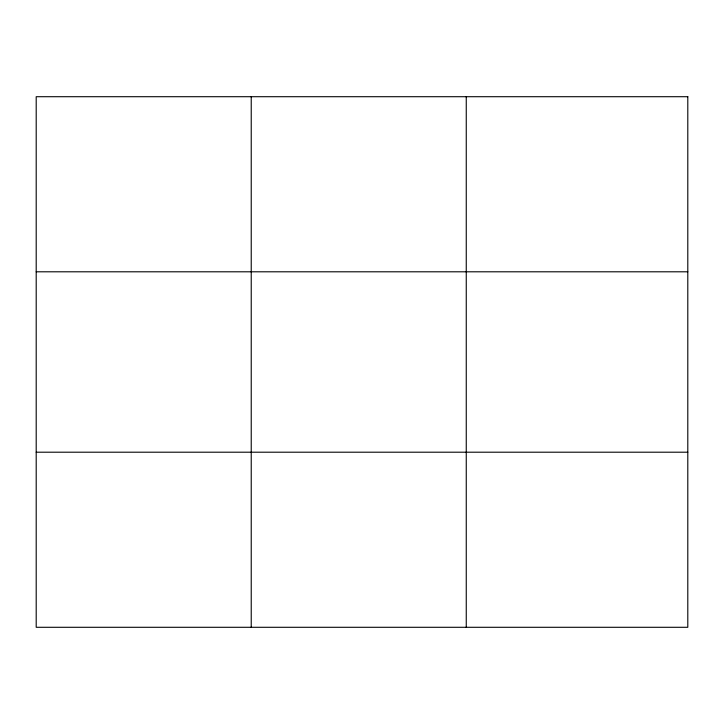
<?xml version="1.0" encoding="UTF-8"?>
<svg xmlns="http://www.w3.org/2000/svg" width="724" height="724" viewBox="0 0 724 724"><rect width="100%" height="100%" fill="white"/><g stroke="black" fill="none" stroke-linecap="round" stroke-linejoin="round"><path stroke-width="1.09" d="M251.228 96.708L251.228 627.292M466.256 96.708L466.256 627.292M36.2 271.799L687.8 271.799M36.2 452.201L687.8 452.201M687.8 96.708L687.8 627.292L36.2 627.292L36.2 96.708L687.8 96.708"/></g></svg>
